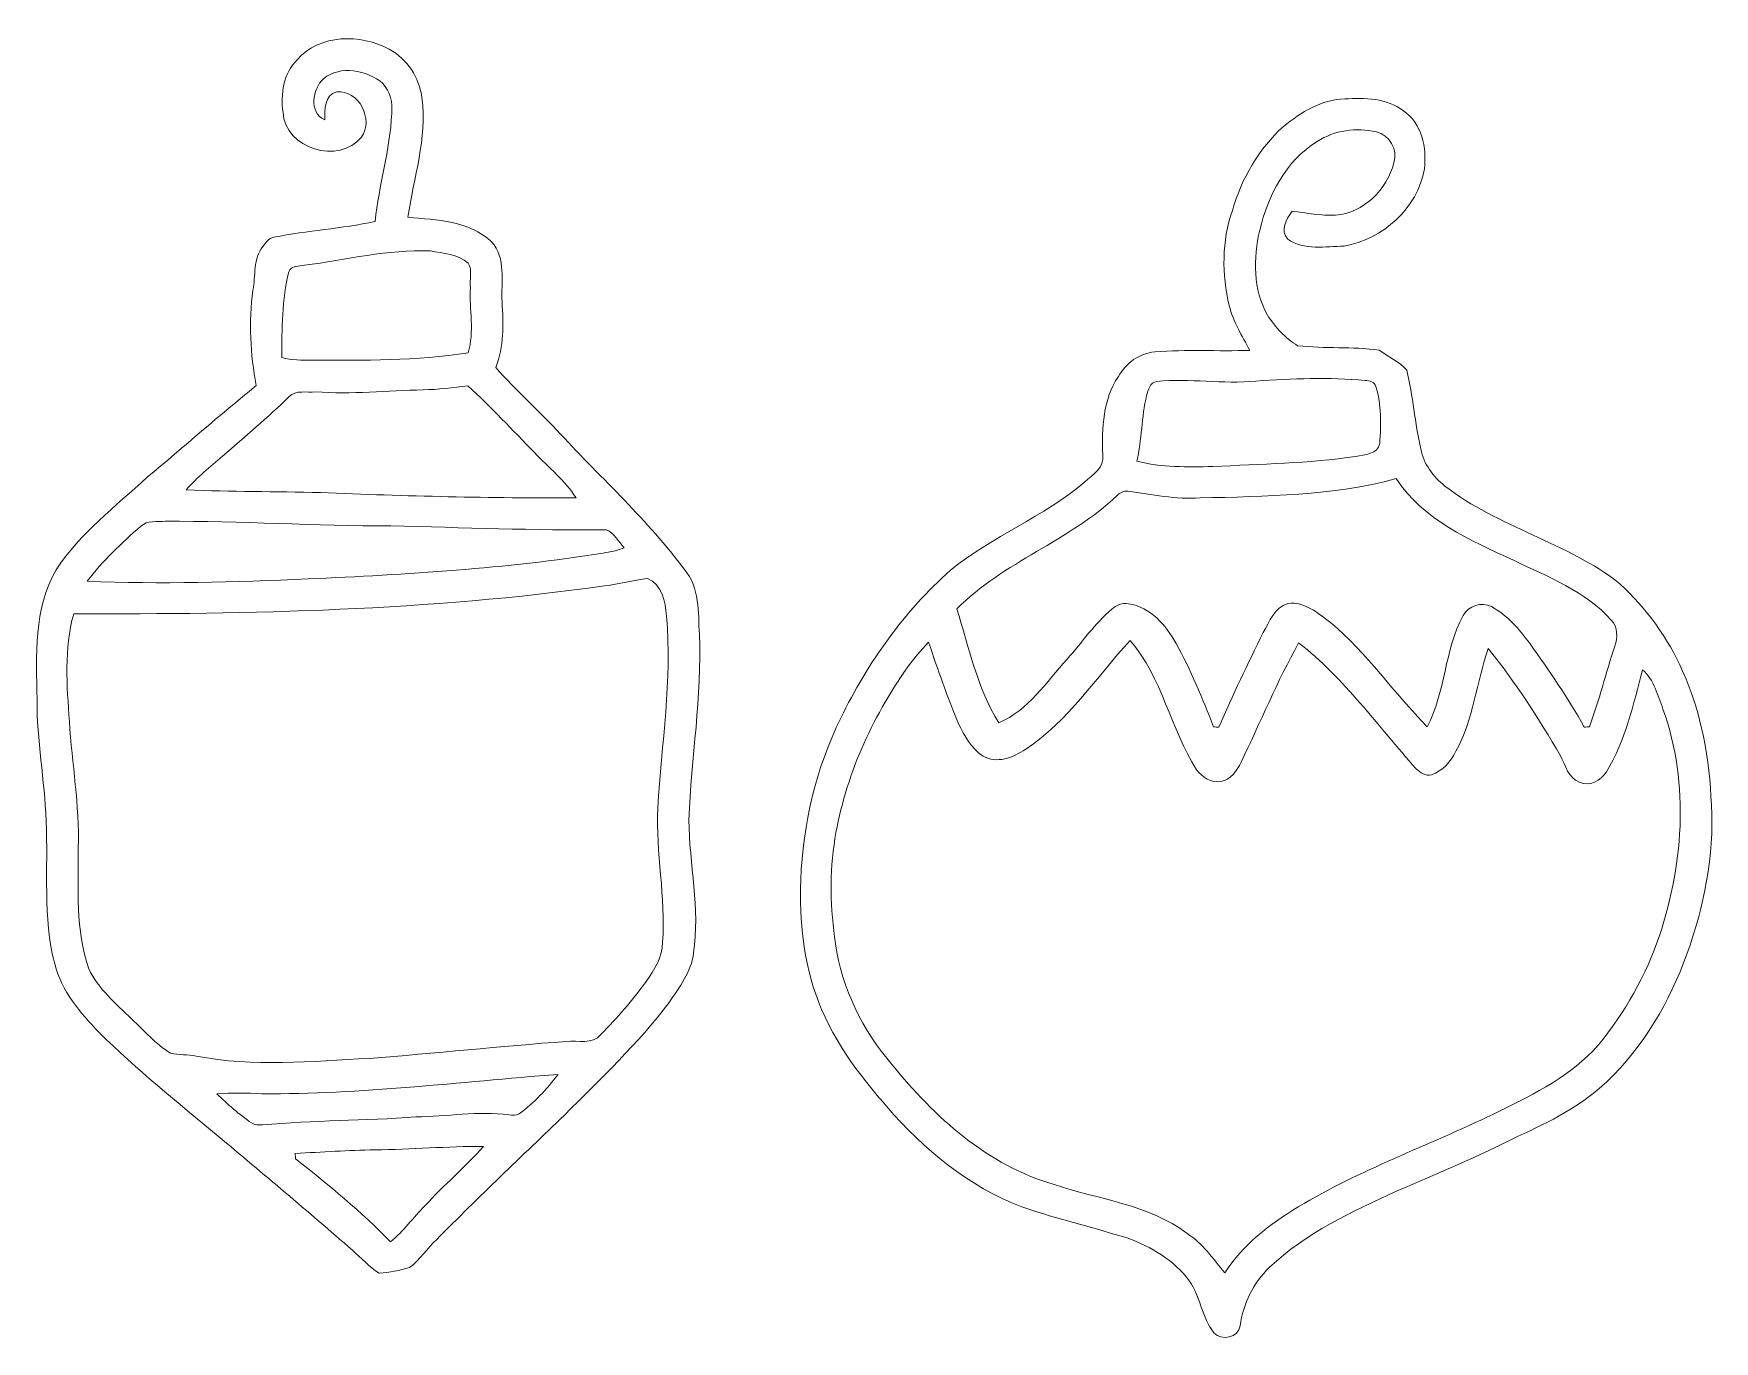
# Model space of a CAD drawing. Header units: centimetres. Extents: x -16 to 16, y -12.4 to 12.5.
import ezdxf

# ---------------------------------------------------------------- set-up
doc = ezdxf.new("R2010")
doc.units = ezdxf.units.CM
doc.header["$MEASUREMENT"] = 0
doc.layers.add('Layer 1', color=7, linetype='Continuous')

msp = doc.modelspace()

# ---------------------------------------------------------------- linework, layer by layer
at = {"layer": 'Layer 1', "color": 251, "lineweight": 9}
for points, knots in [([(-10.97675, 11.95474), (-10.54389, 12.45427), (-9.77448, 12.44616), (-9.22415, 12.16076), (-9.22415, 12.16076), (-8.88829, 11.9692), (-8.64877, 11.61572), (-8.6029, 11.23084), (-8.6029, 11.23084), (-8.49884, 10.45896), (-8.76554, 9.71425), (-8.8689, 8.9586), (-8.8689, 8.9586), (-8.32174, 8.90674), (-7.70685, 8.89721), (-7.28069, 8.49469), (-7.28069, 8.49469), (-6.996, 8.18354), (-7.09831, 7.72846), (-7.07961, 7.34781), (-7.07961, 7.34781), (-7.05033, 6.92801), (-7.03834, 6.49762), (-7.19885, 6.1011), (-7.19885, 6.1011), (-6.80797, 5.66013), (-6.3677, 5.26642), (-5.96765, 4.83392), (-5.96765, 4.83392), (-5.17495, 3.98126), (-4.30642, 3.19068), (-3.60757, 2.25511), (-3.60757, 2.25511), (-3.31512, 1.91751), (-3.3504, 1.43914), (-3.32535, 1.02216), (-3.32535, 1.02216), (-3.27737, -0.15965), (-3.4774, -1.33052), (-3.52643, -2.50809), (-3.52643, -2.50809), (-3.51726, -3.35299), (-3.30983, -4.19754), (-3.43542, -5.04209), (-3.43542, -5.04209), (-3.48057, -5.40122), (-3.70635, -5.69544), (-3.9032, -5.98507), (-3.9032, -5.98507), (-4.49198, -6.7633), (-5.20354, -7.43499), (-5.89145, -8.12326), (-5.89145, -8.12326), (-6.70531, -8.90854), (-7.52623, -9.68641), (-8.32279, -10.48969), (-8.32279, -10.48969), (-8.50483, -10.65726), (-8.63782, -10.87845), (-8.83891, -11.02415), (-8.83891, -11.02415), (-9.02589, -11.07918), (-9.22026, -11.12046), (-9.41569, -11.13245), (-9.41569, -11.13245), (-9.60656, -11.01321), (-9.75755, -10.84282), (-9.92688, -10.69677), (-9.92688, -10.69677), (-10.76649, -9.95805), (-11.62586, -9.24262), (-12.4817, -8.52331), (-12.4817, -8.52331), (-13.25146, -7.88513), (-14.03286, -7.25754), (-14.74265, -6.55198), (-14.74265, -6.55198), (-15.10742, -6.18016), (-15.4535, -5.76353), (-15.58967, -5.24953), (-15.58967, -5.24953), (-15.81933, -4.35947), (-15.70997, -3.43308), (-15.75336, -2.52573), (-15.75336, -2.52573), (-15.77982, -1.75174), (-15.93292, -0.98762), (-15.92551, -0.21151), (-15.92551, -0.21151), (-15.94245, 0.61858), (-15.99041, 1.50687), (-15.56145, 2.25335), (-15.56145, 2.25335), (-15.10707, 2.95009), (-14.43291, 3.45385), (-13.82966, 4.01301), (-13.82966, 4.01301), (-13.13187, 4.58839), (-12.4563, 5.19023), (-11.75427, 5.76031), (-11.75427, 5.76031), (-11.86927, 6.35651), (-11.90067, 6.96928), (-11.81742, 7.57218), (-11.81742, 7.57218), (-11.76379, 7.84982), (-11.8213, 8.17367), (-11.62797, 8.40615), (-11.62797, 8.40615), (-11.57365, 8.4767), (-11.51685, 8.56384), (-11.4216, 8.58007), (-11.4216, 8.58007), (-10.78342, 8.70636), (-10.13008, 8.74164), (-9.49367, 8.87993), (-9.49367, 8.87993), (-9.42311, 9.57031), (-9.20827, 10.23989), (-9.17899, 10.93451), (-9.17899, 10.93451), (-9.15147, 11.13912), (-9.21285, 11.35149), (-9.34727, 11.50742), (-9.34727, 11.50742), (-9.65241, 11.76283), (-10.14701, 11.85737), (-10.47757, 11.59667), (-10.47757, 11.59667), (-10.68606, 11.39453), (-10.76085, 10.95991), (-10.45322, 10.81174), (-10.45322, 10.81174), (-10.45217, 11.00471), (-10.46028, 11.2834), (-10.22462, 11.34373), (-10.22462, 11.34373), (-9.80552, 11.39312), (-9.51237, 10.81421), (-9.75508, 10.48471), (-9.75508, 10.48471), (-10.17665, 9.95202), (-11.20993, 10.26811), (-11.24592, 10.95391), (-11.24592, 10.95391), (-11.29566, 11.30527), (-11.23921, 11.69509), (-10.97675, 11.95474), (-10.97675, 11.95474), (-10.97675, 11.95474), (-10.97675, 11.95474), (-10.97675, 11.95474)], [0, 0, 0, 0, 0.02564103, 0.02564103, 0.02564103, 0.02564103, 0.05128205, 0.05128205, 0.05128205, 0.05128205, 0.07692308, 0.07692308, 0.07692308, 0.07692308, 0.1025641, 0.1025641, 0.1025641, 0.1025641, 0.12820513, 0.12820513, 0.12820513, 0.12820513, 0.15384615, 0.15384615, 0.15384615, 0.15384615, 0.17948718, 0.17948718, 0.17948718, 0.17948718, 0.20512821, 0.20512821, 0.20512821, 0.20512821, 0.23076923, 0.23076923, 0.23076923, 0.23076923, 0.25641026, 0.25641026, 0.25641026, 0.25641026, 0.28205128, 0.28205128, 0.28205128, 0.28205128, 0.30769231, 0.30769231, 0.30769231, 0.30769231, 0.33333333, 0.33333333, 0.33333333, 0.33333333, 0.35897436, 0.35897436, 0.35897436, 0.35897436, 0.38461538, 0.38461538, 0.38461538, 0.38461538, 0.41025641, 0.41025641, 0.41025641, 0.41025641, 0.43589744, 0.43589744, 0.43589744, 0.43589744, 0.46153846, 0.46153846, 0.46153846, 0.46153846, 0.48717949, 0.48717949, 0.48717949, 0.48717949, 0.51282051, 0.51282051, 0.51282051, 0.51282051, 0.53846154, 0.53846154, 0.53846154, 0.53846154, 0.56410256, 0.56410256, 0.56410256, 0.56410256, 0.58974359, 0.58974359, 0.58974359, 0.58974359, 0.61538462, 0.61538462, 0.61538462, 0.61538462, 0.64102564, 0.64102564, 0.64102564, 0.64102564, 0.66666667, 0.66666667, 0.66666667, 0.66666667, 0.69230769, 0.69230769, 0.69230769, 0.69230769, 0.71794872, 0.71794872, 0.71794872, 0.71794872, 0.74358974, 0.74358974, 0.74358974, 0.74358974, 0.76923077, 0.76923077, 0.76923077, 0.76923077, 0.79487179, 0.79487179, 0.79487179, 0.79487179, 0.82051282, 0.82051282, 0.82051282, 0.82051282, 0.84615385, 0.84615385, 0.84615385, 0.84615385, 0.87179487, 0.87179487, 0.87179487, 0.87179487, 0.8974359, 0.8974359, 0.8974359, 0.8974359, 0.92307692, 0.92307692, 0.92307692, 0.92307692, 0.94871795, 0.94871795, 0.94871795, 0.94871795, 1, 1, 1, 1]), ([(7.78646, 10.68897), (8.12089, 10.95497), (8.51141, 11.20438), (8.9538, 11.21108), (8.9538, 11.21108), (9.3288, 11.23366), (9.75424, 11.22802), (10.06681, 10.98707), (10.06681, 10.98707), (10.41536, 10.74789), (10.51625, 10.27587), (10.4658, 9.87935), (10.4658, 9.87935), (10.34127, 9.12652), (9.67346, 8.54091), (8.93757, 8.41179), (8.93757, 8.41179), (8.58867, 8.40438), (8.17239, 8.32395), (7.86901, 8.54549), (7.86901, 8.54549), (7.70673, 8.70707), (7.84749, 8.92861), (7.9512, 9.07642), (7.9512, 9.07642), (8.22496, 9.03903), (8.49836, 8.9907), (8.776, 8.99776), (8.776, 8.99776), (9.31327, 9.04609), (9.75848, 9.48706), (9.88795, 9.99753), (9.88795, 9.99753), (9.96697, 10.23812), (9.80257, 10.53199), (9.55317, 10.58208), (9.55317, 10.58208), (9.17287, 10.67733), (8.75729, 10.61348), (8.42639, 10.40287), (8.42639, 10.40287), (7.83302, 10.03492), (7.48977, 9.37346), (7.33384, 8.7113), (7.33384, 8.7113), (7.21354, 8.18107), (7.20084, 7.58065), (7.48271, 7.09805), (7.48271, 7.09805), (7.62524, 6.86486), (7.8242, 6.66025), (8.05562, 6.51596), (8.05562, 6.51596), (8.57033, 6.45705), (9.09419, 6.50115), (9.60679, 6.43094), (9.60679, 6.43094), (9.78036, 6.30606), (9.98991, 6.21363), (10.13207, 6.0503), (10.13207, 6.0503), (10.25377, 5.55853), (10.27989, 5.04488), (10.40054, 4.55134), (10.40054, 4.55134), (10.45239, 4.26489), (10.63372, 4.02112), (10.85844, 3.84402), (10.85844, 3.84402), (11.87197, 3.05874), (13.17655, 2.77934), (14.18584, 1.98665), (14.18584, 1.98665), (14.69208, 1.52134), (15.1013, 0.95195), (15.37894, 0.3226), (15.37894, 0.3226), (15.74124, -0.47503), (15.89188, -1.35416), (15.92645, -2.22516), (15.92645, -2.22516), (15.98325, -3.19072), (15.78428, -4.15451), (15.46114, -5.06044), (15.46114, -5.06044), (15.13305, -5.96496), (14.63634, -6.82256), (13.93608, -7.48931), (13.93608, -7.48931), (13.45277, -7.94969), (12.8527, -8.25308), (12.25086, -8.52507), (12.25086, -8.52507), (11.49979, -8.9103), (10.72051, -9.23521), (9.94581, -9.56823), (9.94581, -9.56823), (9.08856, -9.96123), (8.21295, -10.36728), (7.5194, -11.02168), (7.5194, -11.02168), (7.21425, -11.31589), (7.01669, -11.71206), (6.96272, -12.13257), (6.96272, -12.13257), (6.93802, -12.36153), (6.60218, -12.43103), (6.46142, -12.26663), (6.46142, -12.26663), (6.22824, -11.97841), (6.20989, -11.58189), (5.99717, -11.28238), (5.99717, -11.28238), (5.7093, -10.88304), (5.26338, -10.63256), (4.81183, -10.46076), (4.81183, -10.46076), (4.20858, -10.28261), (3.59969, -10.1228), (2.99926, -9.93618), (2.99926, -9.93618), (1.97021, -9.60034), (1.09672, -8.91101), (0.376, -8.11937), (0.376, -8.11937), (-0.1948, -7.46921), (-0.7543, -6.78058), (-1.06228, -5.96179), (-1.06228, -5.96179), (-1.34521, -5.22554), (-1.42035, -4.42967), (-1.39777, -3.64686), (-1.39777, -3.64686), (-1.34979, -2.58606), (-1.11096, -1.52455), (-0.63436, -0.57205), (-0.63436, -0.57205), (-0.12424, 0.48523), (0.57426, 1.4596), (1.44986, 2.24418), (1.44986, 2.24418), (2.24502, 2.8887), (3.22469, 3.25736), (4.00538, 3.92269), (4.00538, 3.92269), (4.15955, 4.05922), (4.38885, 4.19504), (4.34722, 4.4381), (4.34722, 4.4381), (4.33029, 4.94434), (4.35075, 5.49538), (4.64567, 5.92824), (4.64567, 5.92824), (4.7882, 6.18224), (5.04326, 6.37697), (5.33959, 6.39708), (5.33959, 6.39708), (5.93966, 6.44611), (6.54256, 6.4066), (7.14405, 6.42706), (7.14405, 6.42706), (7.00223, 6.70505), (6.8269, 6.96964), (6.75493, 7.27832), (6.75493, 7.27832), (6.61135, 7.87134), (6.61171, 8.51022), (6.81314, 9.08983), (6.81314, 9.08983), (6.98953, 9.69555), (7.3162, 10.26493), (7.78646, 10.68897), (7.78646, 10.68897), (7.78646, 10.68897), (7.78646, 10.68897), (7.78646, 10.68897)], [0, 0, 0, 0, 0.02222222, 0.02222222, 0.02222222, 0.02222222, 0.04444444, 0.04444444, 0.04444444, 0.04444444, 0.06666667, 0.06666667, 0.06666667, 0.06666667, 0.08888889, 0.08888889, 0.08888889, 0.08888889, 0.11111111, 0.11111111, 0.11111111, 0.11111111, 0.13333333, 0.13333333, 0.13333333, 0.13333333, 0.15555556, 0.15555556, 0.15555556, 0.15555556, 0.17777778, 0.17777778, 0.17777778, 0.17777778, 0.2, 0.2, 0.2, 0.2, 0.22222222, 0.22222222, 0.22222222, 0.22222222, 0.24444444, 0.24444444, 0.24444444, 0.24444444, 0.26666667, 0.26666667, 0.26666667, 0.26666667, 0.28888889, 0.28888889, 0.28888889, 0.28888889, 0.31111111, 0.31111111, 0.31111111, 0.31111111, 0.33333333, 0.33333333, 0.33333333, 0.33333333, 0.35555556, 0.35555556, 0.35555556, 0.35555556, 0.37777778, 0.37777778, 0.37777778, 0.37777778, 0.4, 0.4, 0.4, 0.4, 0.42222222, 0.42222222, 0.42222222, 0.42222222, 0.44444444, 0.44444444, 0.44444444, 0.44444444, 0.46666667, 0.46666667, 0.46666667, 0.46666667, 0.48888889, 0.48888889, 0.48888889, 0.48888889, 0.51111111, 0.51111111, 0.51111111, 0.51111111, 0.53333333, 0.53333333, 0.53333333, 0.53333333, 0.55555556, 0.55555556, 0.55555556, 0.55555556, 0.57777778, 0.57777778, 0.57777778, 0.57777778, 0.6, 0.6, 0.6, 0.6, 0.62222222, 0.62222222, 0.62222222, 0.62222222, 0.64444444, 0.64444444, 0.64444444, 0.64444444, 0.66666667, 0.66666667, 0.66666667, 0.66666667, 0.68888889, 0.68888889, 0.68888889, 0.68888889, 0.71111111, 0.71111111, 0.71111111, 0.71111111, 0.73333333, 0.73333333, 0.73333333, 0.73333333, 0.75555556, 0.75555556, 0.75555556, 0.75555556, 0.77777778, 0.77777778, 0.77777778, 0.77777778, 0.8, 0.8, 0.8, 0.8, 0.82222222, 0.82222222, 0.82222222, 0.82222222, 0.84444444, 0.84444444, 0.84444444, 0.84444444, 0.86666667, 0.86666667, 0.86666667, 0.86666667, 0.88888889, 0.88888889, 0.88888889, 0.88888889, 0.91111111, 0.91111111, 0.91111111, 0.91111111, 0.93333333, 0.93333333, 0.93333333, 0.93333333, 0.95555556, 0.95555556, 0.95555556, 0.95555556, 1, 1, 1, 1]), ([(-10.83916, 8.04561), (-10.93865, 8.02338), (-11.0914, 8.04067), (-11.13655, 7.92319), (-11.13655, 7.92319), (-11.2692, 7.39015), (-11.26602, 6.83558), (-11.27061, 6.29019), (-11.27061, 6.29019), (-11.08434, 6.23692), (-10.88926, 6.23974), (-10.69699, 6.23727), (-10.69699, 6.23727), (-9.70604, 6.24186), (-8.70768, 6.2221), (-7.7259, 6.38297), (-7.7259, 6.38297), (-7.5989, 6.78196), (-7.70579, 7.2067), (-7.6811, 7.61698), (-7.6811, 7.61698), (-7.70085, 7.76797), (-7.63594, 7.95142), (-7.72308, 8.08759), (-7.72308, 8.08759), (-7.92063, 8.25586), (-8.19755, 8.27668), (-8.4431, 8.31901), (-8.4431, 8.31901), (-9.25202, 8.35111), (-10.04224, 8.15038), (-10.83916, 8.04561), (-10.83916, 8.04561), (-10.83916, 8.04561), (-10.83916, 8.04561), (-10.83916, 8.04561)], [0, 0, 0, 0, 0.1, 0.1, 0.1, 0.1, 0.2, 0.2, 0.2, 0.2, 0.3, 0.3, 0.3, 0.3, 0.4, 0.4, 0.4, 0.4, 0.5, 0.5, 0.5, 0.5, 0.6, 0.6, 0.6, 0.6, 0.7, 0.7, 0.7, 0.7, 0.8, 0.8, 0.8, 0.8, 1, 1, 1, 1]), ([(7.26117, 5.8411), (6.63322, 5.77901), (6.00316, 5.90284), (5.37592, 5.83369), (5.37592, 5.83369), (5.24469, 5.82134), (5.214, 5.67177), (5.18154, 5.5684), (5.18154, 5.5684), (5.08735, 5.15706), (5.09123, 4.72985), (4.99562, 4.31851), (4.99562, 4.31851), (5.46659, 4.19222), (5.95942, 4.21232), (6.44308, 4.21479), (6.44308, 4.21479), (7.35042, 4.26524), (8.26341, 4.27583), (9.1637, 4.40882), (9.1637, 4.40882), (9.32457, 4.44763), (9.58739, 4.44339), (9.61667, 4.65824), (9.61667, 4.65824), (9.64171, 5.01772), (9.65265, 5.39201), (9.54364, 5.7395), (9.54364, 5.7395), (9.51895, 5.82769), (9.42086, 5.8478), (9.34221, 5.85556), (9.34221, 5.85556), (8.6497, 5.91412), (7.95297, 5.89472), (7.26117, 5.8411), (7.26117, 5.8411), (7.26117, 5.8411), (7.26117, 5.8411), (7.26117, 5.8411)], [0, 0, 0, 0, 0.09090909, 0.09090909, 0.09090909, 0.09090909, 0.18181818, 0.18181818, 0.18181818, 0.18181818, 0.27272727, 0.27272727, 0.27272727, 0.27272727, 0.36363636, 0.36363636, 0.36363636, 0.36363636, 0.45454545, 0.45454545, 0.45454545, 0.45454545, 0.54545455, 0.54545455, 0.54545455, 0.54545455, 0.63636364, 0.63636364, 0.63636364, 0.63636364, 0.72727273, 0.72727273, 0.72727273, 0.72727273, 0.81818182, 0.81818182, 0.81818182, 0.81818182, 1, 1, 1, 1]), ([(-8.58033, 5.67635), (-9.26259, 5.65624), (-9.94521, 5.59204), (-10.62785, 5.63508), (-10.62785, 5.63508), (-10.79295, 5.61885), (-10.99791, 5.67882), (-11.12844, 5.54583), (-11.12844, 5.54583), (-11.5366, 5.15318), (-11.96629, 4.78382), (-12.39421, 4.41306), (-12.39421, 4.41306), (-12.63445, 4.2095), (-12.88351, 4.01371), (-13.086, 3.77065), (-13.086, 3.77065), (-12.23581, 3.73537), (-11.38456, 3.74243), (-10.53401, 3.72161), (-10.53401, 3.72161), (-8.91405, 3.65035), (-7.29234, 3.61648), (-5.67097, 3.61789), (-5.67097, 3.61789), (-5.87558, 3.95409), (-6.19908, 4.19292), (-6.46084, 4.48149), (-6.46084, 4.48149), (-6.88029, 4.90941), (-7.29022, 5.34792), (-7.73049, 5.75467), (-7.73049, 5.75467), (-8.01271, 5.71974), (-8.29528, 5.67988), (-8.58033, 5.67635), (-8.58033, 5.67635), (-8.58033, 5.67635), (-8.58033, 5.67635), (-8.58033, 5.67635)], [0, 0, 0, 0, 0.09090909, 0.09090909, 0.09090909, 0.09090909, 0.18181818, 0.18181818, 0.18181818, 0.18181818, 0.27272727, 0.27272727, 0.27272727, 0.27272727, 0.36363636, 0.36363636, 0.36363636, 0.36363636, 0.45454545, 0.45454545, 0.45454545, 0.45454545, 0.54545455, 0.54545455, 0.54545455, 0.54545455, 0.63636364, 0.63636364, 0.63636364, 0.63636364, 0.72727273, 0.72727273, 0.72727273, 0.72727273, 0.81818182, 0.81818182, 0.81818182, 0.81818182, 1, 1, 1, 1]), ([(6.20178, 3.61754), (5.73999, 3.59038), (5.28243, 3.68034), (4.82771, 3.74525), (4.82771, 3.74525), (4.74586, 3.76712), (4.67707, 3.7142), (4.62027, 3.66234), (4.62027, 3.66234), (3.71258, 2.79628), (2.45528, 2.40434), (1.57298, 1.50652), (1.57298, 1.50652), (1.80405, 0.77345), (1.95998, 0.00298), (2.36814, -0.65918), (2.36814, -0.65918), (2.93858, -0.42529), (3.27161, 0.11658), (3.67236, 0.5519), (3.67236, 0.5519), (3.95423, 0.86905), (4.19412, 1.22641), (4.52114, 1.50087), (4.52114, 1.50087), (4.60546, 1.57672), (4.72293, 1.6307), (4.83794, 1.6053), (4.83794, 1.6053), (5.25422, 1.54674), (5.55161, 1.19396), (5.74493, 0.84753), (5.74493, 0.84753), (6.02962, 0.34271), (6.24094, -0.20022), (6.45648, -0.73715), (6.45648, -0.73715), (6.48082, -0.73856), (6.52916, -0.74173), (6.5535, -0.74314), (6.5535, -0.74314), (6.82231, -0.13672), (7.10489, 0.46336), (7.40087, 1.05673), (7.40087, 1.05673), (7.51658, 1.2624), (7.61889, 1.53545), (7.86971, 1.60988), (7.86971, 1.60988), (8.19074, 1.65469), (8.44439, 1.41938), (8.6825, 1.24617), (8.6825, 1.24617), (9.37854, 0.66656), (9.88654, -0.0958), (10.52118, -0.73609), (10.52118, -0.73609), (10.86797, -0.07428), (10.84716, 0.72194), (11.20417, 1.38199), (11.20417, 1.38199), (11.30824, 1.56508), (11.54495, 1.64834), (11.74074, 1.55203), (11.74074, 1.55203), (12.04519, 1.38834), (12.27379, 1.1167), (12.47699, 0.84294), (12.47699, 0.84294), (12.84176, 0.32965), (13.19948, -0.19069), (13.50816, -0.74068), (13.50816, -0.74068), (13.53215, -0.74032), (13.58048, -0.73962), (13.60447, -0.73891), (13.60447, -0.73891), (13.79179, -0.2355), (13.91809, 0.28732), (14.08777, 0.79673), (14.08777, 0.79673), (14.1421, 0.96042), (14.15268, 1.16221), (14.02216, 1.29274), (14.02216, 1.29274), (13.52791, 1.84766), (12.81707, 2.11859), (12.16302, 2.43221), (12.16302, 2.43221), (11.33928, 2.81497), (10.44852, 3.19915), (9.92782, 3.98549), (9.92782, 3.98549), (8.71708, 3.65423), (7.44744, 3.65317), (6.20178, 3.61754), (6.20178, 3.61754), (6.20178, 3.61754), (6.20178, 3.61754), (6.20178, 3.61754)], [0, 0, 0, 0, 0.03846154, 0.03846154, 0.03846154, 0.03846154, 0.07692308, 0.07692308, 0.07692308, 0.07692308, 0.11538462, 0.11538462, 0.11538462, 0.11538462, 0.15384615, 0.15384615, 0.15384615, 0.15384615, 0.19230769, 0.19230769, 0.19230769, 0.19230769, 0.23076923, 0.23076923, 0.23076923, 0.23076923, 0.26923077, 0.26923077, 0.26923077, 0.26923077, 0.30769231, 0.30769231, 0.30769231, 0.30769231, 0.34615385, 0.34615385, 0.34615385, 0.34615385, 0.38461538, 0.38461538, 0.38461538, 0.38461538, 0.42307692, 0.42307692, 0.42307692, 0.42307692, 0.46153846, 0.46153846, 0.46153846, 0.46153846, 0.5, 0.5, 0.5, 0.5, 0.53846154, 0.53846154, 0.53846154, 0.53846154, 0.57692308, 0.57692308, 0.57692308, 0.57692308, 0.61538462, 0.61538462, 0.61538462, 0.61538462, 0.65384615, 0.65384615, 0.65384615, 0.65384615, 0.69230769, 0.69230769, 0.69230769, 0.69230769, 0.73076923, 0.73076923, 0.73076923, 0.73076923, 0.76923077, 0.76923077, 0.76923077, 0.76923077, 0.80769231, 0.80769231, 0.80769231, 0.80769231, 0.84615385, 0.84615385, 0.84615385, 0.84615385, 0.88461538, 0.88461538, 0.88461538, 0.88461538, 0.92307692, 0.92307692, 0.92307692, 0.92307692, 1, 1, 1, 1]), ([(-13.95207, 3.0785), (-14.32143, 2.761), (-14.67739, 2.42021), (-14.97337, 2.03216), (-14.97337, 2.03216), (-13.57178, 1.97571), (-12.16843, 2.01664), (-10.76755, 2.07943), (-10.76755, 2.07943), (-8.89218, 2.16128), (-7.01329, 2.27275), (-5.15768, 2.56944), (-5.15768, 2.56944), (-5.02079, 2.59025), (-4.88533, 2.62094), (-4.75516, 2.66751), (-4.75516, 2.66751), (-4.86064, 2.78569), (-4.94248, 2.94938), (-5.09347, 3.01218), (-5.09347, 3.01218), (-6.45978, 2.99771), (-7.82644, 3.05698), (-9.19275, 3.08555), (-9.19275, 3.08555), (-10.62397, 3.08732), (-12.05378, 3.1801), (-13.485, 3.17551), (-13.485, 3.17551), (-13.63987, 3.15858), (-13.8286, 3.19844), (-13.95207, 3.0785), (-13.95207, 3.0785), (-13.95207, 3.0785), (-13.95207, 3.0785), (-13.95207, 3.0785)], [0, 0, 0, 0, 0.1, 0.1, 0.1, 0.1, 0.2, 0.2, 0.2, 0.2, 0.3, 0.3, 0.3, 0.3, 0.4, 0.4, 0.4, 0.4, 0.5, 0.5, 0.5, 0.5, 0.6, 0.6, 0.6, 0.6, 0.7, 0.7, 0.7, 0.7, 0.8, 0.8, 0.8, 0.8, 1, 1, 1, 1]), ([(-5.12803, 1.94643), (-8.47132, 1.47195), (-11.85693, 1.40668), (-15.22842, 1.41303), (-15.22842, 1.41303), (-15.41399, 0.74593), (-15.35648, 0.04708), (-15.31027, -0.63519), (-15.31027, -0.63519), (-15.26053, -1.43565), (-15.11589, -2.23081), (-15.14164, -3.03549), (-15.14164, -3.03549), (-15.13423, -3.8042), (-15.19844, -4.60077), (-14.94126, -5.34019), (-14.94126, -5.34019), (-14.76135, -5.72613), (-14.42656, -5.99953), (-14.13058, -6.29304), (-14.13058, -6.29304), (-13.88364, -6.51141), (-13.67197, -6.77741), (-13.38516, -6.94604), (-13.38516, -6.94604), (-13.22535, -6.98237), (-13.05814, -6.97038), (-12.89692, -7.00177), (-12.89692, -7.00177), (-11.81071, -7.21379), (-10.70017, -7.1002), (-9.60479, -7.04552), (-9.60479, -7.04552), (-8.35279, -6.95062), (-7.1043, -6.81621), (-5.85265, -6.72237), (-5.85265, -6.72237), (-5.63887, -6.69592), (-5.35841, -6.79187), (-5.20072, -6.5922), (-5.20072, -6.5922), (-4.8878, -6.27929), (-4.59817, -5.94203), (-4.33712, -5.58431), (-4.33712, -5.58431), (-4.18613, -5.35995), (-4.02597, -5.11688), (-4.02702, -4.83537), (-4.02702, -4.83537), (-3.95859, -3.98023), (-4.15967, -3.13074), (-4.11416, -2.27526), (-4.11416, -2.27526), (-4.04678, -1.05888), (-3.84076, 0.15609), (-3.94941, 1.3767), (-3.94941, 1.3767), (-3.97764, 1.63317), (-4.03125, 1.98736), (-4.31242, 2.08296), (-4.31242, 2.08296), (-4.58653, 2.05579), (-4.85394, 1.97677), (-5.12803, 1.94643), (-5.12803, 1.94643), (-5.12803, 1.94643), (-5.12803, 1.94643), (-5.12803, 1.94643)], [0, 0, 0, 0, 0.05555556, 0.05555556, 0.05555556, 0.05555556, 0.11111111, 0.11111111, 0.11111111, 0.11111111, 0.16666667, 0.16666667, 0.16666667, 0.16666667, 0.22222222, 0.22222222, 0.22222222, 0.22222222, 0.27777778, 0.27777778, 0.27777778, 0.27777778, 0.33333333, 0.33333333, 0.33333333, 0.33333333, 0.38888889, 0.38888889, 0.38888889, 0.38888889, 0.44444444, 0.44444444, 0.44444444, 0.44444444, 0.5, 0.5, 0.5, 0.5, 0.55555556, 0.55555556, 0.55555556, 0.55555556, 0.61111111, 0.61111111, 0.61111111, 0.61111111, 0.66666667, 0.66666667, 0.66666667, 0.66666667, 0.72222222, 0.72222222, 0.72222222, 0.72222222, 0.77777778, 0.77777778, 0.77777778, 0.77777778, 0.83333333, 0.83333333, 0.83333333, 0.83333333, 0.88888889, 0.88888889, 0.88888889, 0.88888889, 1, 1, 1, 1]), ([(2.88214, -1.16224), (2.64684, -1.3217), (2.33075, -1.45011), (2.06052, -1.28572), (2.06052, -1.28572), (1.84356, -1.14496), (1.71515, -0.90613), (1.60508, -0.67823), (1.60508, -0.67823), (1.39342, -0.17023), (1.21067, 0.34941), (1.03569, 0.87117), (1.03569, 0.87117), (0.88823, 0.71983), (0.74923, 0.55966), (0.62753, 0.38645), (0.62753, 0.38645), (-0.05298, -0.58051), (-0.55322, -1.68788), (-0.74549, -2.85911), (-0.74549, -2.85911), (-0.85308, -3.52233), (-0.83439, -4.20107), (-0.73631, -4.86429), (-0.73631, -4.86429), (-0.61496, -5.71696), (-0.21738, -6.51565), (0.34072, -7.16688), (0.34072, -7.16688), (1.15422, -8.16347), (2.15965, -9.08634), (3.42401, -9.44406), (3.42401, -9.44406), (4.27067, -9.73439), (5.21859, -9.81976), (5.95166, -10.37645), (5.95166, -10.37645), (6.24905, -10.56448), (6.44802, -10.86293), (6.66886, -11.12892), (6.66886, -11.12892), (7.01034, -10.5927), (7.52893, -10.19794), (8.06621, -9.87268), (8.06621, -9.87268), (9.24237, -9.16783), (10.53847, -8.70357), (11.77108, -8.11126), (11.77108, -8.11126), (12.44312, -7.77965), (13.13986, -7.4498), (13.67044, -6.90653), (13.67044, -6.90653), (14.20631, -6.30857), (14.61271, -5.59842), (14.89105, -4.84666), (14.89105, -4.84666), (15.39305, -3.42919), (15.52076, -1.83288), (15.0057, -0.4006), (15.0057, -0.4006), (14.90481, -0.13884), (14.83601, 0.15538), (14.618, 0.34976), (14.618, 0.34976), (14.43949, -0.3124), (14.29415, -1.00032), (13.92902, -1.59122), (13.92902, -1.59122), (13.82107, -1.7602), (13.61187, -1.8865), (13.41185, -1.78701), (13.41185, -1.78701), (13.20054, -1.71505), (13.15538, -1.46493), (13.05343, -1.29136), (13.05343, -1.29136), (12.64914, -0.57522), (12.19406, 0.11446), (11.67971, 0.75687), (11.67971, 0.75687), (11.45781, 0.11023), (11.40384, -0.59427), (11.06764, -1.20034), (11.06764, -1.20034), (10.9738, -1.40037), (10.81117, -1.5757), (10.59951, -1.64978), (10.59951, -1.64978), (10.48979, -1.68048), (10.38642, -1.6078), (10.31129, -1.53584), (10.31129, -1.53584), (9.58279, -0.72198), (8.9411, 0.18431), (8.07467, 0.86341), (8.07467, 0.86341), (7.66651, 0.12681), (7.34513, -0.65283), (6.97859, -1.40989), (6.97859, -1.40989), (6.89957, -1.5697), (6.78527, -1.74891), (6.59477, -1.77819), (6.59477, -1.77819), (6.41344, -1.81136), (6.23635, -1.69423), (6.13404, -1.55206), (6.13404, -1.55206), (5.63134, -0.77489), (5.48776, 0.19983), (4.86722, 0.90609), (4.86722, 0.90609), (4.21951, 0.20406), (3.69494, -0.62955), (2.88214, -1.16224)], [0, 0, 0, 0, 0.03333333, 0.03333333, 0.03333333, 0.03333333, 0.06666667, 0.06666667, 0.06666667, 0.06666667, 0.1, 0.1, 0.1, 0.1, 0.13333333, 0.13333333, 0.13333333, 0.13333333, 0.16666667, 0.16666667, 0.16666667, 0.16666667, 0.2, 0.2, 0.2, 0.2, 0.23333333, 0.23333333, 0.23333333, 0.23333333, 0.26666667, 0.26666667, 0.26666667, 0.26666667, 0.3, 0.3, 0.3, 0.3, 0.33333333, 0.33333333, 0.33333333, 0.33333333, 0.36666667, 0.36666667, 0.36666667, 0.36666667, 0.4, 0.4, 0.4, 0.4, 0.43333333, 0.43333333, 0.43333333, 0.43333333, 0.46666667, 0.46666667, 0.46666667, 0.46666667, 0.5, 0.5, 0.5, 0.5, 0.53333333, 0.53333333, 0.53333333, 0.53333333, 0.56666667, 0.56666667, 0.56666667, 0.56666667, 0.6, 0.6, 0.6, 0.6, 0.63333333, 0.63333333, 0.63333333, 0.63333333, 0.66666667, 0.66666667, 0.66666667, 0.66666667, 0.7, 0.7, 0.7, 0.7, 0.73333333, 0.73333333, 0.73333333, 0.73333333, 0.76666667, 0.76666667, 0.76666667, 0.76666667, 0.8, 0.8, 0.8, 0.8, 0.83333333, 0.83333333, 0.83333333, 0.83333333, 0.86666667, 0.86666667, 0.86666667, 0.86666667, 0.9, 0.9, 0.9, 0.9, 0.93333333, 0.93333333, 0.93333333, 0.93333333, 1, 1, 1, 1]), ([(-11.64985, -7.71791), (-11.93454, -7.70345), (-12.21958, -7.6971), (-12.50427, -7.71721), (-12.50427, -7.71721), (-12.30072, -7.92111), (-12.07953, -8.10773), (-11.84529, -8.2753), (-11.84529, -8.2753), (-11.78425, -8.31658), (-11.70841, -8.31411), (-11.6382, -8.31093), (-11.6382, -8.31093), (-10.66807, -8.22097), (-9.69158, -8.2365), (-8.72038, -8.15924), (-8.72038, -8.15924), (-8.12912, -8.15324), (-7.53787, -8.04353), (-6.94732, -8.12184), (-6.94732, -8.12184), (-6.88417, -8.1229), (-6.81291, -8.1416), (-6.75647, -8.1035), (-6.75647, -8.1035), (-6.47001, -7.89536), (-6.22695, -7.63219), (-6.01422, -7.35067), (-6.01422, -7.35067), (-7.891, -7.49425), (-9.76425, -7.73167), (-11.64985, -7.71791), (-11.64985, -7.71791), (-11.64985, -7.71791), (-11.64985, -7.71791), (-11.64985, -7.71791)], [0, 0, 0, 0, 0.1, 0.1, 0.1, 0.1, 0.2, 0.2, 0.2, 0.2, 0.3, 0.3, 0.3, 0.3, 0.4, 0.4, 0.4, 0.4, 0.5, 0.5, 0.5, 0.5, 0.6, 0.6, 0.6, 0.6, 0.7, 0.7, 0.7, 0.7, 0.8, 0.8, 0.8, 0.8, 1, 1, 1, 1]), ([(-9.4979, -8.78718), (-10.00414, -8.79389), (-10.50896, -8.82846), (-11.01449, -8.85562), (-11.01449, -8.85562), (-11.01273, -8.88102), (-11.00955, -8.93147), (-11.00814, -8.95652), (-11.00814, -8.95652), (-10.38055, -9.45393), (-9.75719, -9.9637), (-9.19875, -10.53908), (-9.19875, -10.53908), (-8.95567, -10.332), (-8.76906, -10.07024), (-8.54116, -9.84799), (-8.54116, -9.84799), (-8.18803, -9.4557), (-7.77952, -9.11809), (-7.43239, -8.72016), (-7.43239, -8.72016), (-8.12135, -8.71733), (-8.80857, -8.78154), (-9.4979, -8.78718)], [0, 0, 0, 0, 0.14285714, 0.14285714, 0.14285714, 0.14285714, 0.28571429, 0.28571429, 0.28571429, 0.28571429, 0.42857143, 0.42857143, 0.42857143, 0.42857143, 0.57142857, 0.57142857, 0.57142857, 0.57142857, 0.71428571, 0.71428571, 0.71428571, 0.71428571, 1, 1, 1, 1])]:
    msp.add_open_spline(points, degree=3, knots=knots, dxfattribs=at)

doc.saveas('drawing.dxf')
